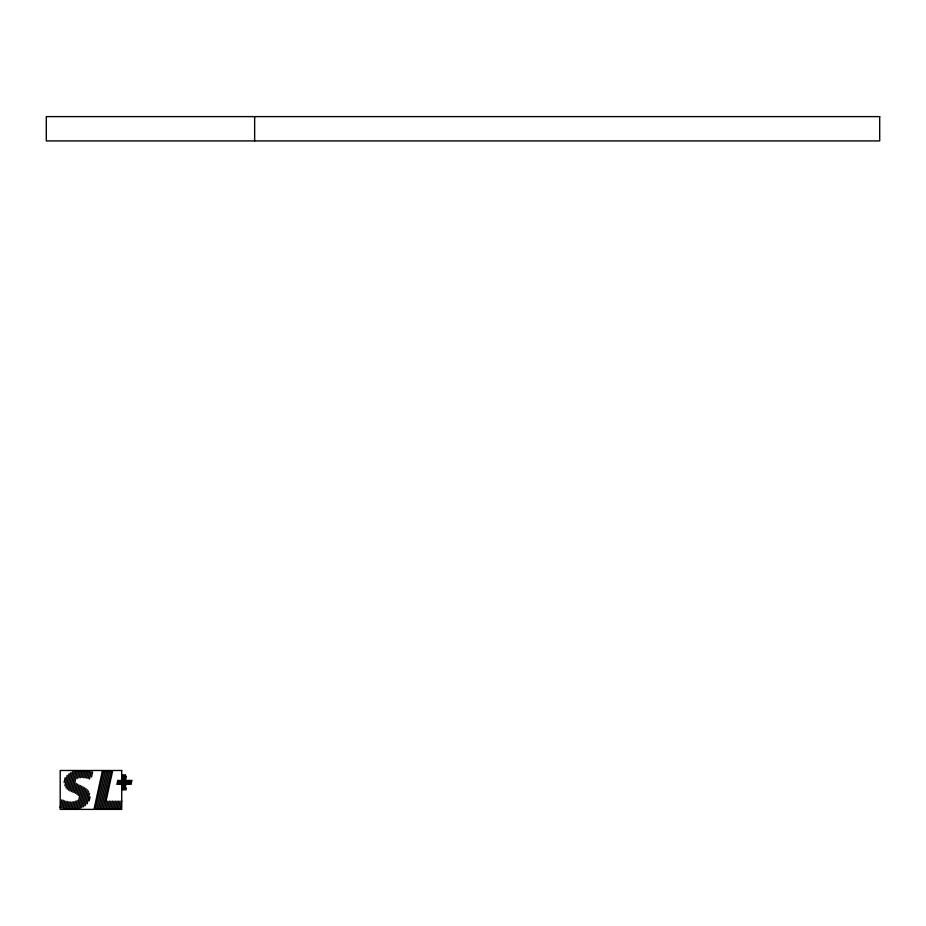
<?xml version="1.0" encoding="UTF-8"?>
<svg xmlns="http://www.w3.org/2000/svg" width="926" height="926" viewBox="0 0 926 926"><rect width="100%" height="100%" fill="white"/><g stroke="black" fill="none" stroke-linecap="round" stroke-linejoin="round"><path stroke-width="1.39" d="M64.114 782.424L65.167 777.632M60.19 807.53L61.88 799.751M64.924 785.792L67.204 775.317M61.648 807.889L63.315 800.284M66.001 787.91L69.114 773.638M63.118 808.259L64.739 800.816M67.274 789.16L70.897 772.539M64.577 808.63L66.163 801.349M68.593 790.179L72.598 771.821M66.059 808.919L67.656 801.58M69.971 790.931L74.265 771.242M67.575 809.035L69.149 801.777M71.371 791.603L75.874 770.907M72.795 792.158L77.471 770.652M70.608 809.266L72.228 801.835M74.196 792.783L76.245 783.373M77.333 778.396L79.034 770.559M72.124 809.382L73.802 801.684M75.596 793.42L77.622 784.16M78.999 777.84L80.597 770.49M73.686 809.301L75.446 801.198M76.951 794.288L78.988 784.947M80.574 777.678L82.125 770.582M75.237 809.208L77.159 800.411M78.235 795.469L80.388 785.572M76.823 809.011L81.801 786.186M83.653 777.713L85.169 770.756M78.444 808.699L83.178 786.95M85.157 777.875L86.685 770.849M80.076 808.271L84.555 787.713M86.662 778.06L88.19 771.034M81.754 807.646L85.91 788.547M88.097 778.523L89.66 771.358M83.479 806.778L87.206 789.681M89.533 778.997L91.13 771.694M85.273 805.632L88.456 791.047M91.524 776.983L92.6 772.018M87.229 803.791L89.509 793.246M89.209 800.758L90.042 796.95M94.186 808.525L102.3 771.289M95.436 808.525L103.55 771.289M96.975 808.525L105.089 771.289M98.526 808.525L106.64 771.289M100.066 808.525L108.18 771.289M101.605 808.525L109.719 771.289M103.145 808.525L111.259 771.289M104.696 808.525L106.305 801.106M106.235 808.525L107.844 801.106M107.775 808.525L109.395 801.106M109.314 808.525L110.935 801.106M110.854 808.525L112.474 801.106M116.919 784.449L117.834 780.259M112.405 808.525L114.014 801.106M118.204 784.449L119.118 780.259M113.944 808.525L115.553 801.106M119.489 784.449L120.403 780.259M115.484 808.525L117.104 801.106M120.774 784.449L121.688 780.259M122.105 778.326L122.903 774.703M122.105 784.449L124.188 774.703M117.023 808.525L118.644 801.106M118.563 808.525L120.183 801.106M123.413 790.005L126.434 776.173M120.114 808.525L121.723 801.106M124.697 790.005L126.827 780.259M125.982 790.005L126.434 787.957M127.198 784.449L128.112 780.259M128.482 784.449L129.397 780.259M129.756 784.449L130.67 780.259M69.091 809.15L70.654 801.974M106.027 801.106L112.555 771.289M122.105 790.005L125.461 774.703M82.113 777.551L83.641 770.663M131.041 784.449L131.99 780.259M254.65 116.618L254.65 140.926M879.7 116.618L46.3 116.618L46.3 140.926L879.7 140.926L879.7 116.618M121.723 770.49L60.19 770.49L60.19 809.382L121.723 809.382L121.723 770.49"/></g></svg>
